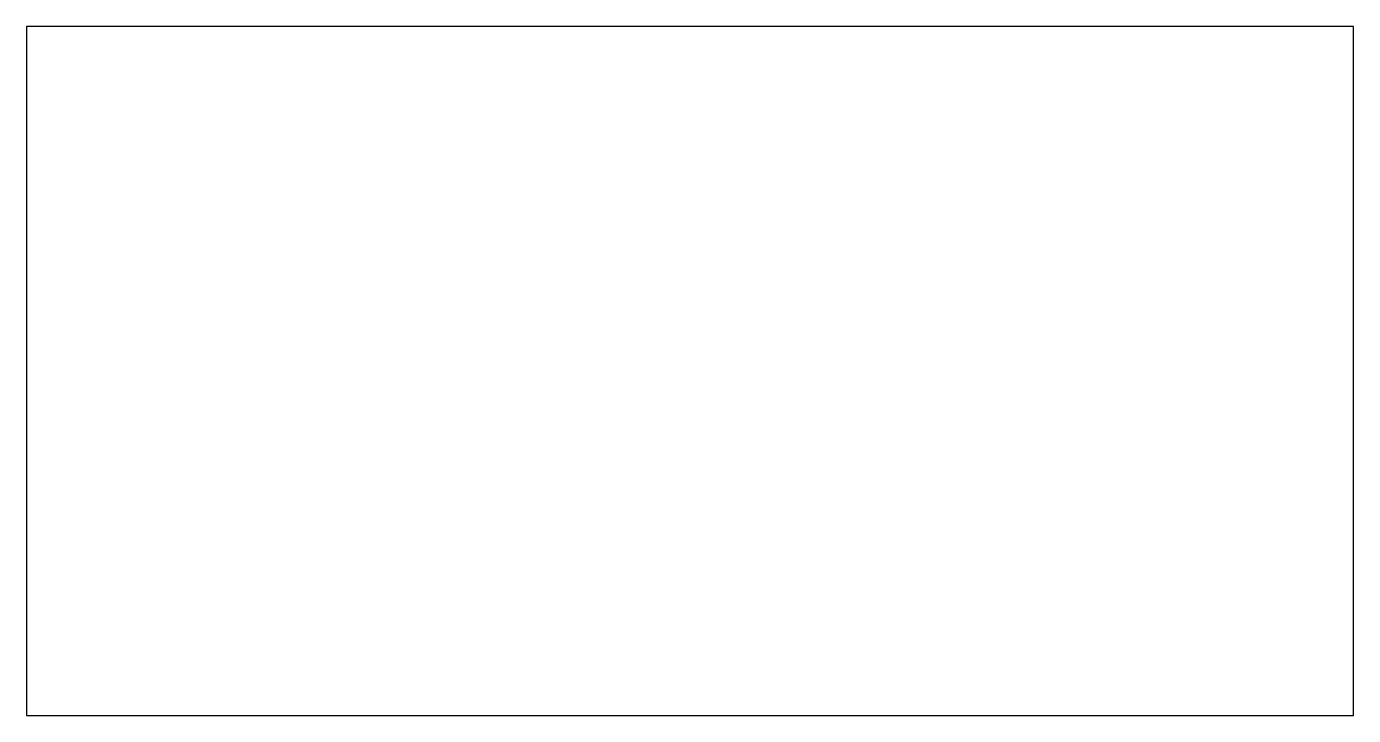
# Model space of a CAD drawing. Header units: millimetres. Extents: x -340 to 182, y 21 to 292.
import ezdxf

# ---------------------------------------------------------------- set-up
doc = ezdxf.new("R2010")
doc.units = ezdxf.units.MM

msp = doc.modelspace()

# ---------------------------------------------------------------- linework, layer by layer
msp.add_lwpolyline([(-340, 21), (182, 21), (182, 292), (-340, 292)], close=True)

doc.saveas('drawing.dxf')
